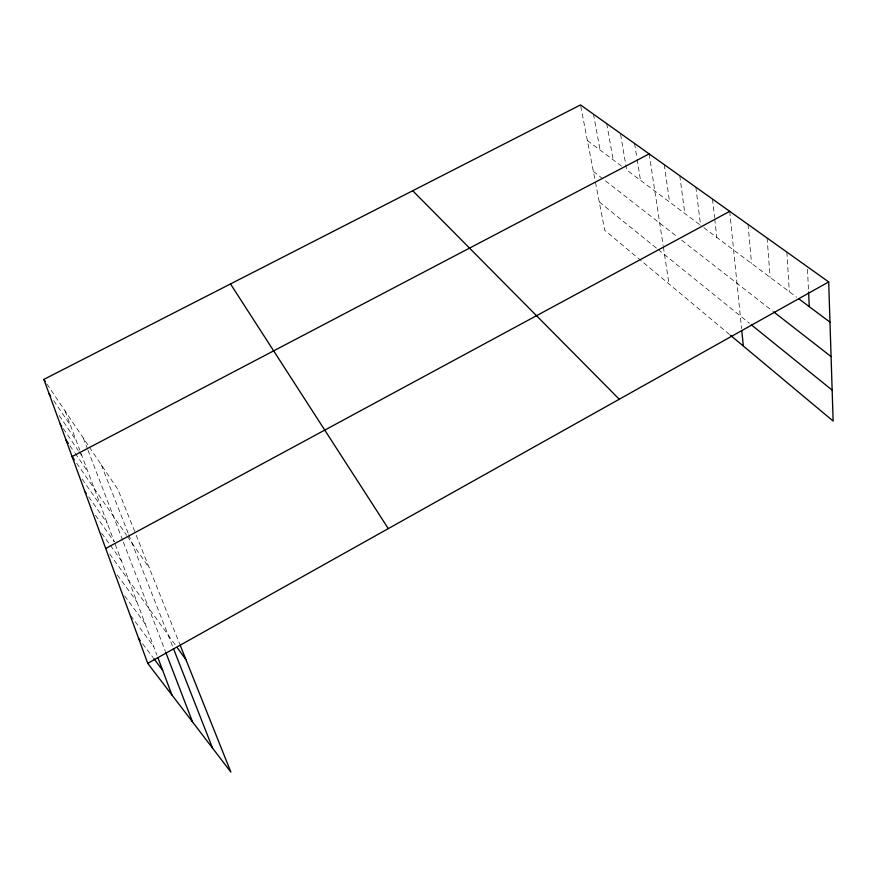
<?xml version="1.0" encoding="UTF-8"?>
<svg xmlns="http://www.w3.org/2000/svg" width="877" height="877" viewBox="0 0 877 877"><rect width="100%" height="100%" fill="white"/><g stroke="black" fill="none" stroke-linecap="round" stroke-linejoin="round"><path stroke-width="0.66" stroke-dasharray="4.38 3.29" d="M587.393 140.561L621.464 166.06M699.517 224.501L626.638 169.941L620.434 133.392M703.814 227.713L796.667 297.226M593.367 171.432L677.428 236.911M681.703 240.232L772.648 311.061M599.254 201.918L657.103 248.662M658.167 249.528L749.364 323.229M729.532 334.521L604.735 230.289L595.351 181.703M142.611 643.729L153.026 657.531M130.662 615.588L153.694 646.502M124.633 595.878L145.111 623.679M117.332 574.95L136.845 601.732M109.702 554.001L175.652 645.406M101.644 533.15L109.581 544.244M110.37 545.351L121.475 560.874M95.44 515.237L114.306 541.843L80.202 451.206M88.698 496.886L107.4 523.47M82.197 479.193L100.723 505.733M76.683 463.209L126.639 535.288M127.406 536.395L149.298 567.978M69.842 445.604L74.392 452.203M75.148 453.299L88.029 472.012M63.232 428.546L78.239 450.493M78.996 451.589L81.999 455.985M59.208 415.545L76.156 440.462M53.716 400.603L70.5 425.444M46.876 383.896L88.61 445.944M89.366 447.073L117.978 489.607L135.233 532.788M136.198 535.2L179.599 643.795M101.293 464.799L128.283 533.545M128.755 534.729L172.966 647.314M83.304 438.062L87.536 449.035M87.996 450.263L122.868 540.879M123.361 542.15L165.271 651.052M65.03 410.885L79.752 450.011M115.26 544.376L156.994 655.262M580.76 106.238L595.099 180.421M593.422 114.131L600.098 150.066M606.72 123.613L613.176 159.855M634.575 143.488L636.91 157.959M637.119 159.274L640.517 180.333M649.166 153.892L663.155 245.582M663.352 246.886L669.008 283.973M664.229 164.635L669.6 202.094M679.785 175.729L684.838 213.506M695.867 187.207L700.57 225.279M712.497 199.068L714.58 217.595M714.733 218.921L716.816 237.448M729.697 211.335L741.58 328.612M748.059 224.424L751.534 263.44M767.101 238.007L770.083 277.329M786.855 252.094L789.322 291.723M807.498 269.392L808.506 290.693"/><path stroke-width="1.32" d="M147.731 663.352L828.688 281.934L580.508 104.922L43.85 379.401L147.731 663.352L230.87 772.078L180.092 645.012M105.7 548.454L729.697 211.335M649.166 153.892L72.089 456.588L74.381 459.899M798.772 298.794L829.982 322.155M773.689 311.872L831.078 356.566M751.381 324.863L832.163 390.144M730.519 335.343L833.15 421.059L828.688 281.934M412.705 190.748L619.272 399.232M138.61 638.423L140.21 640.539M153.826 658.594L162.64 670.28M177.154 647.489L185.957 659.69M84.806 491.35L86.363 493.565M66.06 440.101L68.329 443.4M60.228 424.161L61.73 426.354M49.134 393.839L50.658 396.086M43.85 379.401L45.363 381.648M230.498 283.94L388.292 528.612M173.449 648.552L212.563 748.136M165.753 652.313L192.567 721.979M157.937 657.761L171.958 695.044M741.832 331.155L743.345 346.053M808.572 292.019L809.274 306.654"/></g></svg>
